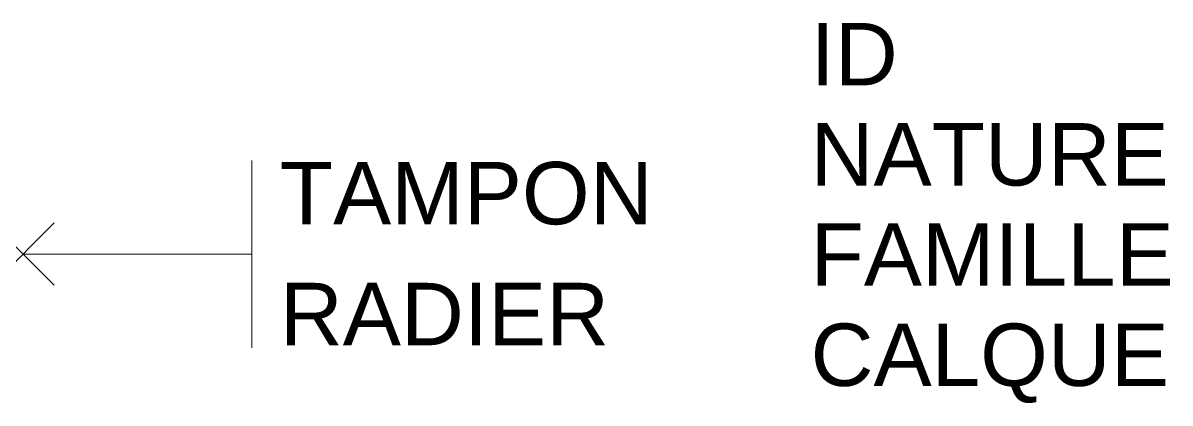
# Model space of a CAD drawing. Header units: metres. Extents: x 0 to 3.68, y -0.48 to 0.74.
import ezdxf
from ezdxf.enums import TextEntityAlignment as Align

# ---------------------------------------------------------------- set-up
doc = ezdxf.new("R2010")
doc.units = ezdxf.units.M
doc.header["$PDMODE"] = 3
doc.header["$PDSIZE"] = 0.1
doc.linetypes.add('Socle_Continu', pattern=[2.5, 2.5, 0])
doc.layers.add('EAUUS_PSI', color=7, linetype='Socle_Continu', lineweight=13, true_color=0x7f3f00)
doc.layers.add('EAUUS_SCI', color=7, linetype='Socle_Continu', lineweight=13, true_color=0x7f3f00)
doc.styles.add('Reseaux', font='arial.ttf')
doc.styles.get("Standard").update_dxf_attribs({"font": 'arial.ttf'})

msp = doc.modelspace()

# ---------------------------------------------------------------- linework, layer by layer
at = {"layer": 'EAUUS_PSI', "linetype": 'Socle_Continu', "flags": 128}
msp.add_lwpolyline([(0.7333, -0.3), (0.7333, 0.3)], dxfattribs=at)
at = {"layer": 'EAUUS_SCI', "linetype": 'Socle_Continu'}
msp.add_line((0.7333, 0), (0, 0), dxfattribs=at)
msp.add_point((0, 0), dxfattribs=at)

# ---------------------------------------------------------------- texts
at = {"layer": 'EAUUS_SCI', "linetype": 'Socle_Continu', "style": 'Reseaux', "flags": 9}
for tag, p, s in [('ID', (2.5253, 0.5413), 'CP_2101'), ('NATURE', (2.5253, 0.22), 'Cote regard EU (tampon, radier)')]:
    msp.add_attdef(tag, p, s, height=0.2, dxfattribs=at)
at = {"layer": 'EAUUS_SCI', "linetype": 'Socle_Continu'}
for tag, p in [('TAMPON', (0.8237, 0.1956)), ('RADIER', (0.8237, -0.192))]:
    msp.add_attdef(tag, text='00.00', height=0.2, dxfattribs=at).set_placement(p, align=Align.MIDDLE_LEFT)
at = {"layer": 'EAUUS_SCI', "linetype": 'Socle_Continu', "flags": 9}
for tag, p, s in [('FAMILLE', (2.5253, -0.1013), 'Eau usée'), ('CALQUE', (2.5253, -0.4226), 'EAUUS_SCI')]:
    msp.add_attdef(tag, p, s, height=0.2, dxfattribs=at)

doc.saveas('drawing.dxf')
